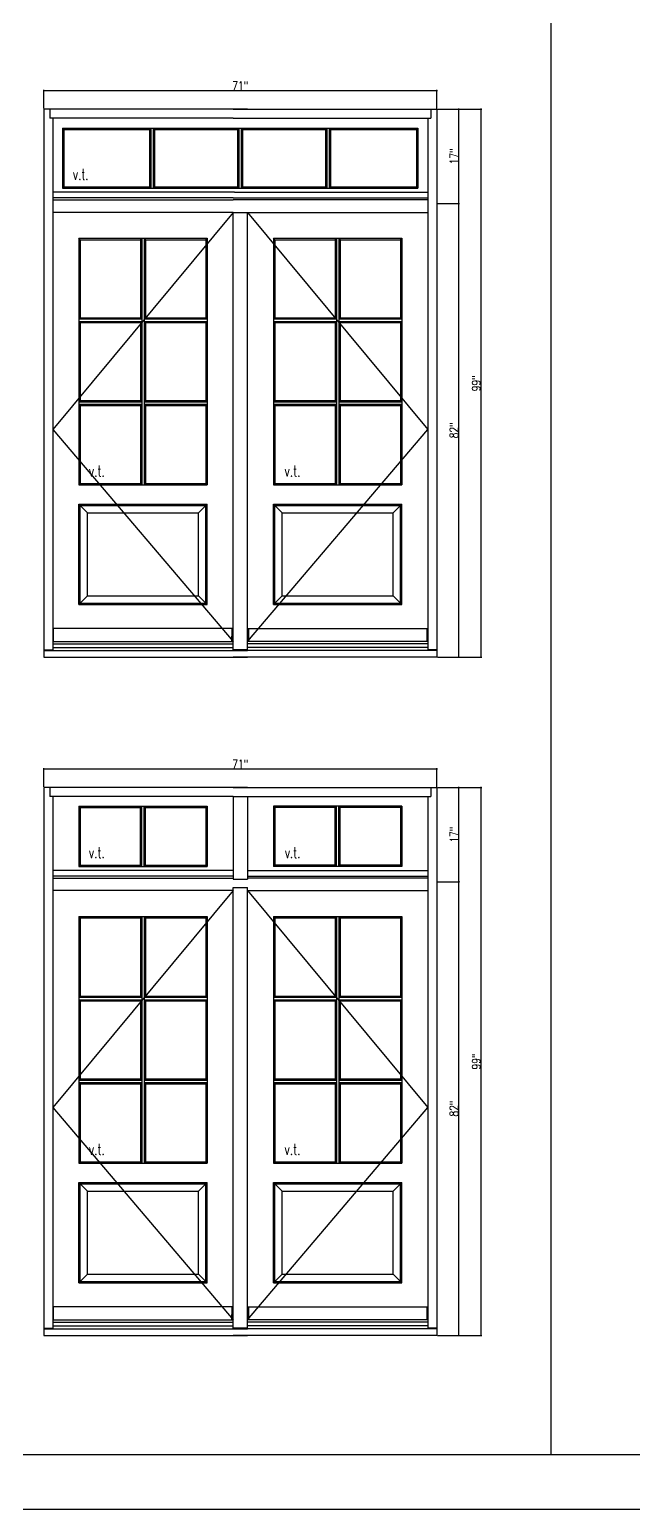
# Model space of a CAD drawing. Header units: inches. Extents: x 1985 to 11287, y 379 to 4336.
# Drawn here: x 8372 to 8481.2, y 3266.3 to 3533.7 of the extents above; entities that cross this region are included whole.
import ezdxf

# ---------------------------------------------------------------- set-up
doc = ezdxf.new("R2010")
doc.units = ezdxf.units.IN
doc.header["$MEASUREMENT"] = 0
doc.layers.get('0').update_dxf_attribs({"linetype": 'CONTINUOUS'})
doc.layers.get('Defpoints').update_dxf_attribs({"linetype": 'CONTINUOUS'})
for name, color, linetype in [('COTE1-1 99', 7, 'CONTINUOUS'), ('elevation 99', 7, 'CONTINUOUS'), ('opening side 99', 1, 'CONTINUOUS'), ('separation 99', 3, 'CONTINUOUS')]:
    doc.layers.add(name, color=color, linetype=linetype)
doc.styles.get("Standard").update_dxf_attribs({"font": 'txt.shx', "width": 0.8})
doc.dimstyles.new('Elevation', dxfattribs={"dimscale": 2, "dimtxt": 0.75, "dimasz": 0.0625, "dimexe": 0.0625, "dimexo": 0.0625, "dimgap": 0.0625, "dimtad": 1, "dimdec": 5, "dimzin": 0, "dimdsep": 46, "dimlunit": 5, "dimtxsty": 'Standard', "dimblk1": 'OBLIQUE', "dimblk2": 'OBLIQUE', "dimsah": 1, "dimcen": 2, "dimdle": 0.0625, "dimclrd": 1, "dimclre": 1, "dimadec": 1, "dimazin": 0, "dimtfac": 0.375, "dimtdec": 5, "dimtmove": 0, "dimatfit": 3, "dimldrblk": 'OBLIQUE', "dimfxl": 1, "dimfrac": 2, "dimtolj": 1, "dimtzin": 0, "dimarcsym": 0})

# ---------------------------------------------------------------- blocks, each defined once
blk = doc.blocks.new('_OBLIQUE')
at = {"color": 0, "linetype": 'ByBlock'}
blk.add_line((-0.5, -0.5), (0.5, 0.5), dxfattribs=at)
blk = doc.blocks.new('*D139')
at = {"layer": 'COTE1-1 99', "color": 1, "lineweight": -2, "transparency": 16777216}
for p, q in [((8374.48, 3522.7), (8445.73, 3522.7)), ((8374.6, 3519.42), (8374.6, 3522.83)), ((8445.6, 3519.42), (8445.6, 3522.83))]:
    blk.add_line(p, q, dxfattribs=at)
at = {"layer": 'Defpoints', "color": 0, "transparency": 16777216}
for p in [(8445.6, 3522.7), (8374.6, 3519.29), (8445.6, 3519.29)]:
    blk.add_point(p, dxfattribs=at)
at = {"layer": 'COTE1-1 99', "color": 1, "lineweight": -2, "transparency": 16777216, "xscale": 0.125, "yscale": 0.125, "zscale": 0.125, "rotation": 180}
blk.add_blockref('_OBLIQUE', (8374.6, 3522.7), dxfattribs=at)
at = {"layer": 'COTE1-1 99', "color": 1, "lineweight": -2, "transparency": 16777216, "xscale": 0.125, "yscale": 0.125, "zscale": 0.125}
blk.add_blockref('_OBLIQUE', (8445.6, 3522.7), dxfattribs=at)
at = {"layer": 'COTE1-1 99', "color": 0, "transparency": 16777216, "insert": (8410.1, 3523.58), "char_height": 1.5, "attachment_point": 5}
blk.add_mtext('\\A1;71"', dxfattribs=at)
blk = doc.blocks.new('*D140')
at = {"layer": 'COTE1-1 99', "color": 1, "lineweight": -2, "transparency": 16777216}
for p, q in [((8445.73, 3519.29), (8449.73, 3519.29)), ((8449.61, 3502.17), (8449.61, 3519.42)), ((8445.73, 3502.29), (8449.73, 3502.29))]:
    blk.add_line(p, q, dxfattribs=at)
at = {"layer": 'Defpoints', "color": 0, "transparency": 16777216}
for p in [(8445.6, 3519.29), (8449.61, 3519.29), (8445.6, 3502.29)]:
    blk.add_point(p, dxfattribs=at)
at = {"layer": 'COTE1-1 99', "color": 1, "lineweight": -2, "transparency": 16777216, "xscale": 0.125, "yscale": 0.125, "zscale": 0.125}
for p, rotation in [((8449.61, 3519.29), 90), ((8449.61, 3502.29), 270)]:
    blk.add_blockref('_OBLIQUE', p, dxfattribs=dict(at, rotation=rotation))
at = {"layer": 'COTE1-1 99', "color": 0, "transparency": 16777216, "insert": (8448.73, 3510.79), "char_height": 1.5, "attachment_point": 5, "rotation": 90}
blk.add_mtext('\\A1;17"', dxfattribs=at)
blk = doc.blocks.new('*D141')
at = {"layer": 'COTE1-1 99', "color": 1, "lineweight": -2, "transparency": 16777216}
for p, q in [((8445.73, 3502.29), (8449.73, 3502.29)), ((8449.61, 3420.17), (8449.61, 3502.42)), ((8445.73, 3420.29), (8449.73, 3420.29))]:
    blk.add_line(p, q, dxfattribs=at)
at = {"layer": 'Defpoints', "color": 0, "transparency": 16777216}
for p in [(8445.6, 3502.29), (8449.61, 3502.29), (8445.6, 3420.29)]:
    blk.add_point(p, dxfattribs=at)
at = {"layer": 'COTE1-1 99', "color": 1, "lineweight": -2, "transparency": 16777216, "xscale": 0.125, "yscale": 0.125, "zscale": 0.125}
for p, rotation in [((8449.61, 3502.29), 90), ((8449.61, 3420.29), 270)]:
    blk.add_blockref('_OBLIQUE', p, dxfattribs=dict(at, rotation=rotation))
at = {"layer": 'COTE1-1 99', "color": 0, "transparency": 16777216, "insert": (8448.73, 3461.29), "char_height": 1.5, "attachment_point": 5, "rotation": 90}
blk.add_mtext('\\A1;82"', dxfattribs=at)
blk = doc.blocks.new('*D142')
at = {"layer": 'COTE1-1 99', "color": 1, "lineweight": -2, "transparency": 16777216}
for p, q in [((8445.73, 3519.29), (8453.75, 3519.29)), ((8453.63, 3420.17), (8453.63, 3519.42)), ((8445.73, 3420.29), (8453.75, 3420.29))]:
    blk.add_line(p, q, dxfattribs=at)
at = {"layer": 'Defpoints', "color": 0, "transparency": 16777216}
for p in [(8445.6, 3519.29), (8453.63, 3519.29), (8445.6, 3420.29)]:
    blk.add_point(p, dxfattribs=at)
at = {"layer": 'COTE1-1 99', "color": 1, "lineweight": -2, "transparency": 16777216, "xscale": 0.125, "yscale": 0.125, "zscale": 0.125}
for p, rotation in [((8453.63, 3519.29), 90), ((8453.63, 3420.29), 270)]:
    blk.add_blockref('_OBLIQUE', p, dxfattribs=dict(at, rotation=rotation))
at = {"layer": 'COTE1-1 99', "color": 0, "transparency": 16777216, "insert": (8452.75, 3469.79), "char_height": 1.5, "attachment_point": 5, "rotation": 90}
blk.add_mtext('\\A1;99"', dxfattribs=at)
blk = doc.blocks.new('*D219')
at = {"layer": 'COTE1-1 99', "color": 1, "lineweight": -2, "transparency": 16777216}
for p, q in [((8374.48, 3400.13), (8445.73, 3400.13)), ((8374.6, 3396.85), (8374.6, 3400.26)), ((8445.6, 3396.85), (8445.6, 3400.26))]:
    blk.add_line(p, q, dxfattribs=at)
at = {"layer": 'Defpoints', "color": 0, "transparency": 16777216}
for p in [(8445.6, 3400.13), (8374.6, 3396.72), (8445.6, 3396.72)]:
    blk.add_point(p, dxfattribs=at)
at = {"layer": 'COTE1-1 99', "color": 1, "lineweight": -2, "transparency": 16777216, "xscale": 0.125, "yscale": 0.125, "zscale": 0.125, "rotation": 180}
blk.add_blockref('_OBLIQUE', (8374.6, 3400.13), dxfattribs=at)
at = {"layer": 'COTE1-1 99', "color": 1, "lineweight": -2, "transparency": 16777216, "xscale": 0.125, "yscale": 0.125, "zscale": 0.125}
blk.add_blockref('_OBLIQUE', (8445.6, 3400.13), dxfattribs=at)
at = {"layer": 'COTE1-1 99', "color": 0, "transparency": 16777216, "insert": (8410.1, 3401.01), "char_height": 1.5, "attachment_point": 5}
blk.add_mtext('\\A1;71"', dxfattribs=at)
blk = doc.blocks.new('*D220')
at = {"layer": 'COTE1-1 99', "color": 1, "lineweight": -2, "transparency": 16777216}
for p, q in [((8445.73, 3396.72), (8449.73, 3396.72)), ((8449.61, 3379.6), (8449.61, 3396.85)), ((8445.73, 3379.72), (8449.73, 3379.72))]:
    blk.add_line(p, q, dxfattribs=at)
at = {"layer": 'Defpoints', "color": 0, "transparency": 16777216}
for p in [(8445.6, 3396.72), (8449.61, 3396.72), (8445.6, 3379.72)]:
    blk.add_point(p, dxfattribs=at)
at = {"layer": 'COTE1-1 99', "color": 1, "lineweight": -2, "transparency": 16777216, "xscale": 0.125, "yscale": 0.125, "zscale": 0.125}
for p, rotation in [((8449.61, 3396.72), 90), ((8449.61, 3379.72), 270)]:
    blk.add_blockref('_OBLIQUE', p, dxfattribs=dict(at, rotation=rotation))
at = {"layer": 'COTE1-1 99', "color": 0, "transparency": 16777216, "insert": (8448.73, 3388.22), "char_height": 1.5, "attachment_point": 5, "rotation": 90}
blk.add_mtext('\\A1;17"', dxfattribs=at)
blk = doc.blocks.new('*D221')
at = {"layer": 'COTE1-1 99', "color": 1, "lineweight": -2, "transparency": 16777216}
for p, q in [((8445.73, 3379.72), (8449.73, 3379.72)), ((8449.61, 3297.6), (8449.61, 3379.85)), ((8445.73, 3297.72), (8449.73, 3297.72))]:
    blk.add_line(p, q, dxfattribs=at)
at = {"layer": 'Defpoints', "color": 0, "transparency": 16777216}
for p in [(8445.6, 3379.72), (8449.61, 3379.72), (8445.6, 3297.72)]:
    blk.add_point(p, dxfattribs=at)
at = {"layer": 'COTE1-1 99', "color": 1, "lineweight": -2, "transparency": 16777216, "xscale": 0.125, "yscale": 0.125, "zscale": 0.125}
for p, rotation in [((8449.61, 3379.72), 90), ((8449.61, 3297.72), 270)]:
    blk.add_blockref('_OBLIQUE', p, dxfattribs=dict(at, rotation=rotation))
at = {"layer": 'COTE1-1 99', "color": 0, "transparency": 16777216, "insert": (8448.73, 3338.72), "char_height": 1.5, "attachment_point": 5, "rotation": 90}
blk.add_mtext('\\A1;82"', dxfattribs=at)
blk = doc.blocks.new('*D222')
at = {"layer": 'COTE1-1 99', "color": 1, "lineweight": -2, "transparency": 16777216}
for p, q in [((8445.73, 3396.72), (8453.75, 3396.72)), ((8453.63, 3297.6), (8453.63, 3396.85)), ((8445.73, 3297.72), (8453.75, 3297.72))]:
    blk.add_line(p, q, dxfattribs=at)
at = {"layer": 'Defpoints', "color": 0, "transparency": 16777216}
for p in [(8445.6, 3396.72), (8453.63, 3396.72), (8445.6, 3297.72)]:
    blk.add_point(p, dxfattribs=at)
at = {"layer": 'COTE1-1 99', "color": 1, "lineweight": -2, "transparency": 16777216, "xscale": 0.125, "yscale": 0.125, "zscale": 0.125}
for p, rotation in [((8453.63, 3396.72), 90), ((8453.63, 3297.72), 270)]:
    blk.add_blockref('_OBLIQUE', p, dxfattribs=dict(at, rotation=rotation))
at = {"layer": 'COTE1-1 99', "color": 0, "transparency": 16777216, "insert": (8452.75, 3347.22), "char_height": 1.5, "attachment_point": 5, "rotation": 90}
blk.add_mtext('\\A1;99"', dxfattribs=at)

msp = doc.modelspace()

# ---------------------------------------------------------------- linework, layer by layer
at = {"layer": 'elevation 99'}
for p, q in [((8374.601641, 3519.293135), (8374.601641, 3420.293135)), ((8411.414241, 3519.293135), (8374.601641, 3519.293135)), ((8375.664141, 3519.293135), (8375.664141, 3517.668135)), ((8408.789241, 3519.293135), (8445.601841, 3519.293135)), ((8444.539341, 3519.293135), (8444.539341, 3517.668135)), ((8445.601841, 3519.293135), (8445.601841, 3420.293135)), ((8408.789241, 3517.668135), (8375.664141, 3517.668135)), ((8376.226641, 3517.668135), (8376.226641, 3502.918135)), ((8408.789241, 3517.668135), (8444.539341, 3517.668135)), ((8443.976841, 3517.668135), (8443.976841, 3502.918135)), ((8377.985528, 3515.909184), (8377.985528, 3505.052059)), ((8377.985528, 3515.909184), (8388.749054, 3515.909184)), ((8378.226599, 3515.668113), (8377.985528, 3515.909184)), ((8378.226599, 3515.668113), (8378.226599, 3505.29313)), ((8378.226599, 3515.668113), (8388.507982, 3515.668113)), ((8388.507982, 3515.668113), (8393.757891, 3515.668113)), ((8388.749054, 3515.909184), (8430.860528, 3515.909184)), ((8393.757891, 3515.668113), (8393.962091, 3515.909184)), ((8393.757891, 3505.29313), (8393.757891, 3515.668113)), ((8393.962091, 3505.052059), (8393.962091, 3515.909184)), ((8394.428691, 3505.052059), (8394.428691, 3515.909184)), ((8394.428691, 3515.909184), (8394.632891, 3515.668113)), ((8394.632891, 3505.29313), (8394.632891, 3515.668113)), ((8394.632891, 3515.668113), (8409.664141, 3515.668113)), ((8409.664141, 3515.668113), (8409.868341, 3515.909184)), ((8409.664141, 3505.29313), (8409.664141, 3515.668113)), ((8409.868341, 3505.052059), (8409.868341, 3515.909184)), ((8410.539141, 3515.668113), (8410.334941, 3515.909184)), ((8410.334941, 3505.052059), (8410.334941, 3515.909184)), ((8410.539141, 3515.668113), (8425.570391, 3515.668113)), ((8410.539141, 3505.29313), (8410.539141, 3515.668113)), ((8425.570391, 3515.668113), (8425.774591, 3515.909184)), ((8425.570391, 3505.29313), (8425.570391, 3515.668113)), ((8425.774591, 3505.052059), (8425.774591, 3515.909184)), ((8426.241191, 3505.052059), (8426.241191, 3515.909184)), ((8426.445391, 3515.668113), (8426.241191, 3515.909184)), ((8426.445391, 3505.29313), (8426.445391, 3515.668113)), ((8426.445391, 3515.668113), (8431.101599, 3515.668113)), ((8430.860528, 3515.909184), (8442.217754, 3515.909184)), ((8431.101599, 3515.668113), (8441.976682, 3515.668113)), ((8441.976682, 3515.668113), (8442.217754, 3515.909184)), ((8441.976682, 3515.668113), (8441.976682, 3505.29313)), ((8442.217754, 3515.909184), (8442.217754, 3505.052059)), ((8374.601641, 3503.293135), (8374.601641, 3420.293135)), ((8409.039241, 3504.293135), (8376.226641, 3504.293135)), ((8376.226641, 3503.293135), (8376.226641, 3502.918135)), ((8408.789241, 3503.293135), (8376.226641, 3503.293135)), ((8378.226599, 3505.29313), (8377.985528, 3505.052059)), ((8377.985528, 3505.052059), (8388.749054, 3505.052059)), ((8378.226599, 3505.29313), (8388.507982, 3505.29313)), ((8388.507982, 3505.29313), (8393.757891, 3505.29313)), ((8388.749054, 3505.052059), (8430.860528, 3505.052059)), ((8393.757891, 3505.29313), (8393.962091, 3505.052059)), ((8394.428691, 3505.052059), (8394.632891, 3505.29313)), ((8394.632891, 3505.29313), (8409.664141, 3505.29313)), ((8408.789241, 3503.293135), (8443.976841, 3503.293135)), ((8409.039241, 3504.293135), (8443.976841, 3504.293135)), ((8409.664141, 3505.29313), (8409.868341, 3505.052059)), ((8410.334941, 3505.052059), (8410.539141, 3505.29313)), ((8410.539141, 3505.29313), (8425.570391, 3505.29313)), ((8425.570391, 3505.29313), (8425.774591, 3505.052059)), ((8426.241191, 3505.052059), (8426.445391, 3505.29313)), ((8426.445391, 3505.29313), (8431.101599, 3505.29313)), ((8430.860528, 3505.052059), (8442.217754, 3505.052059)), ((8431.101599, 3505.29313), (8441.976682, 3505.29313)), ((8441.976682, 3505.29313), (8442.217754, 3505.052059)), ((8443.976841, 3503.293135), (8443.976841, 3502.918135)), ((8376.226641, 3502.918135), (8376.226641, 3500.668135)), ((8376.226641, 3502.918135), (8408.789241, 3502.918135)), ((8376.226641, 3500.668135), (8376.226641, 3421.62126)), ((8376.226641, 3500.668135), (8376.226641, 3421.62126)), ((8408.789241, 3500.668135), (8376.226641, 3500.668135)), ((8408.789241, 3500.668135), (8376.226641, 3500.668135)), ((8408.789241, 3500.668135), (8376.226641, 3500.668135)), ((8443.976841, 3502.918135), (8408.789241, 3502.918135)), ((8408.789241, 3500.668135), (8411.414241, 3500.668135)), ((8408.789241, 3421.62126), (8408.789241, 3500.668135)), ((8411.414241, 3500.668135), (8443.976841, 3500.668135)), ((8411.414241, 3421.62126), (8411.414241, 3500.668135)), ((8411.414241, 3500.668135), (8443.976841, 3500.668135)), ((8411.414241, 3500.668135), (8443.976841, 3500.668135)), ((8443.976841, 3502.918135), (8443.976841, 3500.668135)), ((8443.976841, 3500.668135), (8443.976841, 3421.62126)), ((8443.976841, 3500.668135), (8443.976841, 3421.62126)), ((8445.601841, 3502.293135), (8445.601841, 3420.293135)), ((8381.164126, 3495.730586), (8380.923054, 3495.998458)), ((8380.923054, 3495.998458), (8404.092827, 3495.998458)), ((8380.923054, 3495.998458), (8380.923054, 3451.431464)), ((8381.164126, 3495.730586), (8392.070441, 3495.730586)), ((8381.164126, 3495.730586), (8381.164126, 3481.627086)), ((8392.070441, 3495.730586), (8392.274641, 3495.998458)), ((8392.070441, 3495.730586), (8392.070441, 3481.627086)), ((8392.274641, 3495.998458), (8392.274641, 3451.431464)), ((8392.741241, 3495.998458), (8392.945441, 3495.730586)), ((8392.741241, 3495.998458), (8392.741241, 3451.431464)), ((8392.945441, 3495.730586), (8403.851756, 3495.730586)), ((8392.945441, 3495.730586), (8392.945441, 3481.627086)), ((8403.851756, 3495.730586), (8404.092827, 3495.998458)), ((8403.851756, 3495.730586), (8403.851756, 3481.627086)), ((8404.092827, 3495.998458), (8404.092827, 3451.431464)), ((8416.351726, 3495.730586), (8416.110654, 3495.998458)), ((8416.110654, 3495.998458), (8439.280427, 3495.998458)), ((8416.110654, 3495.998458), (8416.110654, 3451.431464)), ((8416.351726, 3495.730586), (8427.258041, 3495.730586)), ((8416.351726, 3495.730586), (8416.351726, 3481.627086)), ((8427.258041, 3495.730586), (8427.462241, 3495.998458)), ((8427.258041, 3495.730586), (8427.258041, 3481.627086)), ((8427.462241, 3495.998458), (8427.462241, 3451.431464)), ((8427.928841, 3495.998458), (8428.133041, 3495.730586)), ((8427.928841, 3495.998458), (8427.928841, 3451.431464)), ((8428.133041, 3495.730586), (8439.039356, 3495.730586)), ((8428.133041, 3495.730586), (8428.133041, 3481.627086)), ((8439.039356, 3495.730586), (8439.280427, 3495.998458)), ((8439.039356, 3495.730586), (8439.039356, 3481.627086)), ((8439.280427, 3495.998458), (8439.280427, 3451.431464)), ((8381.164126, 3481.627086), (8380.923054, 3481.422886)), ((8380.923054, 3481.422886), (8392.274641, 3481.422886)), ((8381.164126, 3480.752086), (8380.923054, 3480.956286)), ((8380.923054, 3480.956286), (8392.274641, 3480.956286)), ((8381.164126, 3481.627086), (8392.070441, 3481.627086)), ((8381.164126, 3480.752086), (8381.164126, 3466.648586)), ((8381.164126, 3480.752086), (8392.070441, 3480.752086)), ((8392.070441, 3481.627086), (8392.274641, 3481.422886)), ((8392.070441, 3480.752086), (8392.274641, 3480.956286)), ((8392.070441, 3480.752086), (8392.070441, 3466.648586)), ((8392.945441, 3481.627086), (8392.741241, 3481.422886)), ((8392.741241, 3481.422886), (8404.092827, 3481.422886)), ((8392.741241, 3480.956286), (8404.092827, 3480.956286)), ((8392.945441, 3480.752086), (8392.741241, 3480.956286)), ((8392.945441, 3481.627086), (8403.851756, 3481.627086)), ((8392.945441, 3480.752086), (8392.945441, 3466.648586)), ((8392.945441, 3480.752086), (8403.851756, 3480.752086)), ((8403.851756, 3481.627086), (8404.092827, 3481.422886)), ((8403.851756, 3480.752086), (8404.092827, 3480.956286)), ((8403.851756, 3480.752086), (8403.851756, 3466.648586)), ((8416.351726, 3481.627086), (8416.110654, 3481.422886)), ((8416.110654, 3481.422886), (8427.462241, 3481.422886)), ((8416.351726, 3480.752086), (8416.110654, 3480.956286)), ((8416.110654, 3480.956286), (8427.462241, 3480.956286)), ((8416.351726, 3481.627086), (8427.258041, 3481.627086)), ((8416.351726, 3480.752086), (8416.351726, 3466.648586)), ((8416.351726, 3480.752086), (8427.258041, 3480.752086)), ((8427.258041, 3481.627086), (8427.462241, 3481.422886)), ((8427.258041, 3480.752086), (8427.462241, 3480.956286)), ((8427.258041, 3480.752086), (8427.258041, 3466.648586)), ((8428.133041, 3481.627086), (8427.928841, 3481.422886)), ((8427.928841, 3481.422886), (8439.280427, 3481.422886)), ((8427.928841, 3480.956286), (8439.280427, 3480.956286)), ((8428.133041, 3480.752086), (8427.928841, 3480.956286)), ((8428.133041, 3481.627086), (8439.039356, 3481.627086)), ((8428.133041, 3480.752086), (8428.133041, 3466.648586)), ((8428.133041, 3480.752086), (8439.039356, 3480.752086)), ((8439.039356, 3481.627086), (8439.280427, 3481.422886)), ((8439.039356, 3480.752086), (8439.280427, 3480.956286)), ((8439.039356, 3480.752086), (8439.039356, 3466.648586)), ((8381.164126, 3466.648586), (8380.923054, 3466.444386)), ((8380.923054, 3466.444386), (8392.274641, 3466.444386)), ((8380.923054, 3465.982235), (8392.274641, 3465.982235)), ((8381.164126, 3466.648586), (8392.070441, 3466.648586)), ((8381.164126, 3465.778035), (8381.164126, 3451.672535)), ((8381.164126, 3465.778035), (8392.070441, 3465.778035)), ((8392.070441, 3465.778035), (8392.070441, 3451.672535)), ((8392.741241, 3466.444386), (8404.092827, 3466.444386)), ((8392.741241, 3465.982235), (8404.092827, 3465.982235)), ((8392.945441, 3466.648586), (8403.851756, 3466.648586)), ((8392.945441, 3465.778035), (8403.851756, 3465.778035)), ((8392.945441, 3465.778035), (8392.945441, 3451.672535)), ((8403.851756, 3466.648586), (8404.092827, 3466.444386)), ((8403.851756, 3465.778035), (8404.092827, 3465.982235)), ((8403.851756, 3465.778035), (8403.851756, 3451.672535)), ((8416.351726, 3466.648586), (8416.110654, 3466.444386)), ((8416.110654, 3466.444386), (8427.462241, 3466.444386)), ((8416.110654, 3465.982235), (8427.462241, 3465.982235)), ((8416.351726, 3466.648586), (8427.258041, 3466.648586)), ((8416.351726, 3465.778035), (8416.351726, 3451.672535)), ((8416.351726, 3465.778035), (8427.258041, 3465.778035)), ((8427.258041, 3465.778035), (8427.258041, 3451.672535)), ((8427.928841, 3466.444386), (8439.280427, 3466.444386)), ((8427.928841, 3465.982235), (8439.280427, 3465.982235)), ((8428.133041, 3466.648586), (8439.039356, 3466.648586)), ((8428.133041, 3465.778035), (8439.039356, 3465.778035)), ((8428.133041, 3465.778035), (8428.133041, 3451.672535)), ((8439.039356, 3466.648586), (8439.280427, 3466.444386)), ((8439.039356, 3465.778035), (8439.280427, 3465.982235)), ((8439.039356, 3465.778035), (8439.039356, 3451.672535)), ((8380.923054, 3451.431464), (8381.164126, 3451.672535)), ((8380.923054, 3451.431464), (8404.092827, 3451.431464)), ((8381.164126, 3451.672535), (8392.070441, 3451.672535)), ((8392.070441, 3451.672535), (8392.274641, 3451.431464)), ((8392.945441, 3451.672535), (8392.741241, 3451.431464)), ((8392.945441, 3451.672535), (8403.851756, 3451.672535)), ((8404.092827, 3451.431464), (8403.851756, 3451.672535)), ((8416.110654, 3451.431464), (8416.351726, 3451.672535)), ((8416.110654, 3451.431464), (8439.280427, 3451.431464)), ((8416.351726, 3451.672535), (8427.258041, 3451.672535)), ((8427.258041, 3451.672535), (8427.462241, 3451.431464)), ((8428.133041, 3451.672535), (8427.928841, 3451.431464)), ((8428.133041, 3451.672535), (8439.039356, 3451.672535)), ((8439.280427, 3451.431464), (8439.039356, 3451.672535)), ((8382.476567, 3446.359985), (8380.922995, 3447.913606)), ((8380.922995, 3429.802024), (8380.922995, 3447.913606)), ((8380.922995, 3447.913606), (8404.092871, 3447.913606)), ((8381.164067, 3430.043096), (8381.164067, 3447.672485)), ((8381.164067, 3447.672485), (8403.8518, 3447.672485)), ((8404.092871, 3447.913606), (8402.5393, 3446.359985)), ((8403.8518, 3430.043096), (8403.8518, 3447.672485)), ((8404.092871, 3429.802024), (8404.092871, 3447.913606)), ((8417.664167, 3446.359985), (8416.110595, 3447.913606)), ((8416.110595, 3429.802024), (8416.110595, 3447.913606)), ((8416.110595, 3447.913606), (8439.280471, 3447.913606)), ((8416.351667, 3430.043096), (8416.351667, 3447.672485)), ((8416.351667, 3447.672485), (8439.0394, 3447.672485)), ((8439.280471, 3447.913606), (8437.7269, 3446.359985)), ((8439.0394, 3430.043096), (8439.0394, 3447.672485)), ((8439.280471, 3429.802024), (8439.280471, 3447.913606)), ((8382.476567, 3431.355596), (8382.476567, 3446.359985)), ((8382.476567, 3446.359985), (8402.5393, 3446.359985)), ((8402.5393, 3431.355596), (8402.5393, 3446.359985)), ((8417.664167, 3431.355596), (8417.664167, 3446.359985)), ((8417.664167, 3446.359985), (8437.7269, 3446.359985)), ((8437.7269, 3431.355596), (8437.7269, 3446.359985)), ((8380.922995, 3429.802024), (8382.476567, 3431.355596)), ((8382.476567, 3431.355596), (8402.5393, 3431.355596)), ((8404.092871, 3429.802024), (8402.5393, 3431.355596)), ((8416.110595, 3429.802024), (8417.664167, 3431.355596)), ((8417.664167, 3431.355596), (8437.7269, 3431.355596)), ((8439.280471, 3429.802024), (8437.7269, 3431.355596)), ((8380.922995, 3429.802024), (8404.092871, 3429.802024)), ((8381.164067, 3430.043096), (8403.8518, 3430.043096)), ((8416.110595, 3429.802024), (8439.280471, 3429.802024)), ((8416.351667, 3430.043096), (8439.0394, 3430.043096)), ((8376.226641, 3423.10563), (8408.789241, 3423.10563)), ((8376.226641, 3423.10563), (8408.789241, 3423.10563)), ((8408.664241, 3425.48063), (8376.351641, 3425.48063)), ((8376.351641, 3423.10563), (8376.351641, 3425.48063)), ((8408.664241, 3425.48063), (8376.351641, 3425.48063)), ((8376.351641, 3423.10563), (8376.351641, 3425.48063)), ((8408.539241, 3423.29313), (8408.539241, 3423.10563)), ((8408.539241, 3423.29313), (8408.539241, 3423.10563)), ((8408.577484, 3423.10563), (8408.586909, 3423.23063)), ((8408.577484, 3423.10563), (8408.586909, 3423.23063)), ((8408.586909, 3423.23063), (8408.597537, 3423.10563)), ((8408.586909, 3423.23063), (8408.597537, 3423.10563)), ((8408.664241, 3423.10563), (8408.664241, 3425.48063)), ((8408.664241, 3423.10563), (8408.664241, 3425.48063)), ((8443.976841, 3423.10563), (8411.414241, 3423.10563)), ((8443.976841, 3423.10563), (8411.414241, 3423.10563)), ((8411.539241, 3423.10563), (8411.539241, 3425.48063)), ((8411.539241, 3425.48063), (8443.851841, 3425.48063)), ((8411.539241, 3423.10563), (8411.539241, 3425.48063)), ((8411.539241, 3425.48063), (8443.851841, 3425.48063)), ((8411.616573, 3423.23063), (8411.605945, 3423.10563)), ((8411.616573, 3423.23063), (8411.605945, 3423.10563)), ((8411.625998, 3423.10563), (8411.616573, 3423.23063)), ((8411.625998, 3423.10563), (8411.616573, 3423.23063)), ((8411.664241, 3423.29313), (8411.664241, 3423.10563)), ((8411.664241, 3423.29313), (8411.664241, 3423.10563)), ((8443.851841, 3423.10563), (8443.851841, 3425.48063)), ((8443.851841, 3423.10563), (8443.851841, 3425.48063)), ((8374.601641, 3421.62126), (8376.226641, 3421.62126)), ((8374.601641, 3421.62126), (8376.226641, 3421.62126)), ((8374.601641, 3421.480635), (8411.414241, 3421.480635)), ((8374.601641, 3421.480635), (8411.414241, 3421.480635)), ((8374.601641, 3420.293135), (8402.289241, 3420.293135)), ((8374.601641, 3420.293135), (8408.789241, 3420.293135)), ((8374.601641, 3420.293135), (8411.414241, 3420.293135)), ((8374.601641, 3420.293135), (8402.289241, 3420.293135)), ((8374.601641, 3420.293135), (8408.789241, 3420.293135)), ((8374.601641, 3420.293135), (8411.414241, 3420.293135)), ((8376.226641, 3422.714011), (8408.789241, 3422.714011)), ((8376.226641, 3422.714011), (8408.789241, 3422.714011)), ((8376.226641, 3422.04313), (8408.789241, 3422.04313)), ((8408.789241, 3421.62126), (8411.414241, 3421.62126)), ((8411.414241, 3421.62126), (8408.789241, 3421.62126)), ((8411.414241, 3421.62126), (8408.789241, 3421.62126)), ((8408.789241, 3421.62126), (8411.414241, 3421.62126)), ((8445.601841, 3421.480635), (8408.789241, 3421.480635)), ((8445.601841, 3421.480635), (8408.789241, 3421.480635)), ((8445.601841, 3420.293135), (8408.789241, 3420.293135)), ((8445.601841, 3420.293135), (8408.789241, 3420.293135)), ((8443.976841, 3422.714011), (8411.414241, 3422.714011)), ((8443.976841, 3422.714011), (8411.414241, 3422.714011)), ((8443.976841, 3422.04313), (8411.414241, 3422.04313)), ((8445.601841, 3420.293135), (8411.414241, 3420.293135)), ((8445.601841, 3420.293135), (8411.414241, 3420.293135)), ((8445.601841, 3420.293135), (8417.914241, 3420.293135)), ((8445.601841, 3420.293135), (8417.914241, 3420.293135)), ((8445.601841, 3421.62126), (8443.976841, 3421.62126)), ((8445.601841, 3421.62126), (8443.976841, 3421.62126)), ((8374.601641, 3396.722979), (8374.601641, 3380.722979)), ((8411.414241, 3396.722979), (8374.601641, 3396.722979)), ((8375.664141, 3396.722979), (8375.664141, 3395.097979)), ((8408.789241, 3396.722979), (8445.601841, 3396.722979)), ((8444.539341, 3396.722979), (8444.539341, 3395.097979)), ((8445.601841, 3396.722979), (8445.601841, 3379.722979)), ((8408.789241, 3395.097979), (8375.664141, 3395.097979)), ((8376.226641, 3395.097979), (8376.226641, 3380.722979)), ((8408.789241, 3395.097979), (8408.789241, 3380.160479)), ((8408.789241, 3395.097979), (8411.414241, 3395.097979)), ((8411.414241, 3395.097979), (8411.414241, 3380.160479)), ((8411.414241, 3395.097979), (8444.539341, 3395.097979)), ((8443.976841, 3395.097979), (8443.976841, 3380.722979)), ((8380.923954, 3393.339028), (8404.091927, 3393.339028)), ((8380.923954, 3393.339028), (8380.923954, 3382.481903)), ((8381.165026, 3393.097957), (8380.923954, 3393.339028)), ((8381.165026, 3393.097957), (8392.070441, 3393.097957)), ((8381.165026, 3393.097957), (8381.165026, 3382.722974)), ((8392.070441, 3393.097957), (8392.274641, 3393.339028)), ((8392.070441, 3382.722974), (8392.070441, 3393.097957)), ((8392.274641, 3382.481903), (8392.274641, 3393.339028)), ((8392.945441, 3393.097957), (8392.741241, 3393.339028)), ((8392.741241, 3382.481903), (8392.741241, 3393.339028)), ((8392.945441, 3393.097957), (8403.850856, 3393.097957)), ((8392.945441, 3382.722974), (8392.945441, 3393.097957)), ((8404.091927, 3393.339028), (8403.850856, 3393.097957)), ((8403.850856, 3393.097957), (8403.850856, 3382.722974)), ((8404.091927, 3393.339028), (8404.091927, 3382.481903)), ((8416.111554, 3393.339028), (8416.111554, 3382.481903)), ((8439.279527, 3393.339028), (8416.111554, 3393.339028)), ((8416.352626, 3393.097957), (8416.111554, 3393.339028)), ((8416.352626, 3393.097957), (8416.352626, 3382.722974)), ((8427.258041, 3393.097957), (8416.352626, 3393.097957)), ((8427.258041, 3393.097957), (8427.462241, 3393.339028)), ((8427.258041, 3382.722974), (8427.258041, 3393.097957)), ((8427.462241, 3382.481903), (8427.462241, 3393.339028)), ((8427.928841, 3382.481903), (8427.928841, 3393.339028)), ((8428.133041, 3393.097957), (8427.928841, 3393.339028)), ((8439.038456, 3393.097957), (8428.133041, 3393.097957)), ((8428.133041, 3382.722974), (8428.133041, 3393.097957)), ((8439.279527, 3393.339028), (8439.038456, 3393.097957)), ((8439.038456, 3393.097957), (8439.038456, 3382.722974)), ((8439.279527, 3393.339028), (8439.279527, 3382.481903)), ((8374.601641, 3380.722979), (8374.601641, 3297.722979)), ((8374.601641, 3380.722979), (8374.601641, 3297.722979)), ((8408.789241, 3381.722979), (8376.226641, 3381.722979)), ((8408.789241, 3380.722979), (8376.226641, 3380.722979)), ((8376.226641, 3380.722979), (8376.226641, 3380.347979)), ((8376.226641, 3380.722979), (8376.226641, 3380.347979)), ((8376.226641, 3380.347979), (8408.789241, 3380.347979)), ((8376.226641, 3380.347979), (8376.226641, 3378.097979)), ((8380.923954, 3382.481903), (8381.165026, 3382.722974)), ((8380.923954, 3382.481903), (8404.091927, 3382.481903)), ((8381.158549, 3382.722974), (8392.070441, 3382.722974)), ((8392.070441, 3382.722974), (8392.274641, 3382.481903)), ((8392.741241, 3382.481903), (8392.945441, 3382.722974)), ((8392.945441, 3382.722974), (8403.850856, 3382.722974)), ((8404.091927, 3382.481903), (8403.850856, 3382.722974)), ((8408.789241, 3380.160479), (8411.414241, 3380.160479)), ((8411.414241, 3381.722979), (8443.976841, 3381.722979)), ((8411.414241, 3380.722979), (8443.976841, 3380.722979)), ((8443.976841, 3380.347979), (8411.414241, 3380.347979)), ((8416.111554, 3382.481903), (8416.352626, 3382.722974)), ((8439.279527, 3382.481903), (8416.111554, 3382.481903)), ((8427.258041, 3382.722974), (8416.352626, 3382.722974)), ((8427.462241, 3382.481903), (8427.258041, 3382.722974)), ((8428.133041, 3382.722974), (8427.928841, 3382.481903)), ((8439.044933, 3382.722974), (8428.133041, 3382.722974)), ((8439.279527, 3382.481903), (8439.038456, 3382.722974)), ((8443.976841, 3380.722979), (8443.976841, 3380.347979)), ((8443.976841, 3380.722979), (8443.976841, 3380.347979)), ((8443.976841, 3380.347979), (8443.976841, 3378.097979)), ((8408.789241, 3378.097979), (8376.226641, 3378.097979)), ((8408.789241, 3378.097979), (8376.226641, 3378.097979)), ((8376.226641, 3378.097979), (8376.226641, 3299.051104)), ((8376.226641, 3378.097979), (8376.226641, 3299.051104)), ((8408.789241, 3299.051104), (8408.789241, 3378.660479)), ((8408.789241, 3378.660479), (8411.414241, 3378.660479)), ((8411.414241, 3299.051104), (8411.414241, 3378.660479)), ((8411.414241, 3378.097979), (8443.976841, 3378.097979)), ((8411.414241, 3378.097979), (8443.976841, 3378.097979)), ((8443.976841, 3378.097979), (8443.976841, 3299.051104)), ((8443.976841, 3378.097979), (8443.976841, 3299.051104)), ((8445.601841, 3379.722979), (8445.601841, 3297.722979)), ((8445.601841, 3379.722979), (8445.601841, 3297.722979)), ((8381.164126, 3373.16043), (8380.923054, 3373.428302)), ((8380.923054, 3373.428302), (8404.092827, 3373.428302)), ((8380.923054, 3373.428302), (8380.923054, 3328.861307)), ((8381.164126, 3373.16043), (8392.070441, 3373.16043)), ((8381.164126, 3373.16043), (8381.164126, 3359.05693)), ((8392.070441, 3373.16043), (8392.274641, 3373.428302)), ((8392.070441, 3373.16043), (8392.070441, 3359.05693)), ((8392.274641, 3373.428302), (8392.274641, 3328.861307)), ((8392.741241, 3373.428302), (8392.945441, 3373.16043)), ((8392.741241, 3373.428302), (8392.741241, 3328.861307)), ((8392.945441, 3373.16043), (8403.851756, 3373.16043)), ((8392.945441, 3373.16043), (8392.945441, 3359.05693)), ((8403.851756, 3373.16043), (8404.092827, 3373.428302)), ((8403.851756, 3373.16043), (8403.851756, 3359.05693)), ((8404.092827, 3373.428302), (8404.092827, 3328.861307)), ((8416.351726, 3373.16043), (8416.110654, 3373.428302)), ((8416.110654, 3373.428302), (8439.280427, 3373.428302)), ((8416.110654, 3373.428302), (8416.110654, 3328.861307)), ((8416.351726, 3373.16043), (8427.258041, 3373.16043)), ((8416.351726, 3373.16043), (8416.351726, 3359.05693)), ((8427.258041, 3373.16043), (8427.462241, 3373.428302)), ((8427.258041, 3373.16043), (8427.258041, 3359.05693)), ((8427.462241, 3373.428302), (8427.462241, 3328.861307)), ((8427.928841, 3373.428302), (8428.133041, 3373.16043)), ((8427.928841, 3373.428302), (8427.928841, 3328.861307)), ((8428.133041, 3373.16043), (8439.039356, 3373.16043)), ((8428.133041, 3373.16043), (8428.133041, 3359.05693)), ((8439.039356, 3373.16043), (8439.280427, 3373.428302)), ((8439.039356, 3373.16043), (8439.039356, 3359.05693)), ((8439.280427, 3373.428302), (8439.280427, 3328.861307)), ((8381.164126, 3359.05693), (8380.923054, 3358.85273)), ((8380.923054, 3358.85273), (8392.274641, 3358.85273)), ((8381.164126, 3359.05693), (8392.070441, 3359.05693)), ((8392.070441, 3359.05693), (8392.274641, 3358.85273)), ((8392.945441, 3359.05693), (8392.741241, 3358.85273)), ((8392.741241, 3358.85273), (8404.092827, 3358.85273)), ((8392.945441, 3359.05693), (8403.851756, 3359.05693)), ((8403.851756, 3359.05693), (8404.092827, 3358.85273)), ((8416.351726, 3359.05693), (8416.110654, 3358.85273)), ((8416.110654, 3358.85273), (8427.462241, 3358.85273)), ((8416.351726, 3359.05693), (8427.258041, 3359.05693)), ((8427.258041, 3359.05693), (8427.462241, 3358.85273)), ((8428.133041, 3359.05693), (8427.928841, 3358.85273)), ((8427.928841, 3358.85273), (8439.280427, 3358.85273)), ((8428.133041, 3359.05693), (8439.039356, 3359.05693)), ((8439.039356, 3359.05693), (8439.280427, 3358.85273)), ((8381.164126, 3358.18193), (8380.923054, 3358.38613)), ((8380.923054, 3358.38613), (8392.274641, 3358.38613)), ((8381.164126, 3358.18193), (8381.164126, 3344.07843)), ((8381.164126, 3358.18193), (8392.070441, 3358.18193)), ((8392.070441, 3358.18193), (8392.274641, 3358.38613)), ((8392.070441, 3358.18193), (8392.070441, 3344.07843)), ((8392.741241, 3358.38613), (8404.092827, 3358.38613)), ((8392.945441, 3358.18193), (8392.741241, 3358.38613)), ((8392.945441, 3358.18193), (8392.945441, 3344.07843)), ((8392.945441, 3358.18193), (8403.851756, 3358.18193)), ((8403.851756, 3358.18193), (8404.092827, 3358.38613)), ((8403.851756, 3358.18193), (8403.851756, 3344.07843)), ((8416.351726, 3358.18193), (8416.110654, 3358.38613)), ((8416.110654, 3358.38613), (8427.462241, 3358.38613)), ((8416.351726, 3358.18193), (8416.351726, 3344.07843)), ((8416.351726, 3358.18193), (8427.258041, 3358.18193)), ((8427.258041, 3358.18193), (8427.462241, 3358.38613)), ((8427.258041, 3358.18193), (8427.258041, 3344.07843)), ((8427.928841, 3358.38613), (8439.280427, 3358.38613)), ((8428.133041, 3358.18193), (8427.928841, 3358.38613)), ((8428.133041, 3358.18193), (8428.133041, 3344.07843)), ((8428.133041, 3358.18193), (8439.039356, 3358.18193)), ((8439.039356, 3358.18193), (8439.280427, 3358.38613)), ((8439.039356, 3358.18193), (8439.039356, 3344.07843)), ((8381.164126, 3344.07843), (8380.923054, 3343.87423)), ((8380.923054, 3343.87423), (8392.274641, 3343.87423)), ((8380.923054, 3343.412079), (8392.274641, 3343.412079)), ((8381.164126, 3344.07843), (8392.070441, 3344.07843)), ((8381.164126, 3343.207879), (8381.164126, 3329.102379)), ((8381.164126, 3343.207879), (8392.070441, 3343.207879)), ((8392.070441, 3343.207879), (8392.070441, 3329.102379)), ((8392.741241, 3343.87423), (8404.092827, 3343.87423)), ((8392.741241, 3343.412079), (8404.092827, 3343.412079)), ((8392.945441, 3344.07843), (8403.851756, 3344.07843)), ((8392.945441, 3343.207879), (8403.851756, 3343.207879)), ((8392.945441, 3343.207879), (8392.945441, 3329.102379)), ((8403.851756, 3344.07843), (8404.092827, 3343.87423)), ((8403.851756, 3343.207879), (8404.092827, 3343.412079)), ((8403.851756, 3343.207879), (8403.851756, 3329.102379)), ((8416.351726, 3344.07843), (8416.110654, 3343.87423)), ((8416.110654, 3343.87423), (8427.462241, 3343.87423)), ((8416.110654, 3343.412079), (8427.462241, 3343.412079)), ((8416.351726, 3344.07843), (8427.258041, 3344.07843)), ((8416.351726, 3343.207879), (8416.351726, 3329.102379)), ((8416.351726, 3343.207879), (8427.258041, 3343.207879)), ((8427.258041, 3343.207879), (8427.258041, 3329.102379)), ((8427.928841, 3343.87423), (8439.280427, 3343.87423)), ((8427.928841, 3343.412079), (8439.280427, 3343.412079)), ((8428.133041, 3344.07843), (8439.039356, 3344.07843)), ((8428.133041, 3343.207879), (8439.039356, 3343.207879)), ((8428.133041, 3343.207879), (8428.133041, 3329.102379)), ((8439.039356, 3344.07843), (8439.280427, 3343.87423)), ((8439.039356, 3343.207879), (8439.280427, 3343.412079)), ((8439.039356, 3343.207879), (8439.039356, 3329.102379)), ((8380.923054, 3328.861307), (8381.164126, 3329.102379)), ((8380.923054, 3328.861307), (8404.092827, 3328.861307)), ((8381.164126, 3329.102379), (8392.070441, 3329.102379)), ((8392.070441, 3329.102379), (8392.274641, 3328.861307)), ((8392.945441, 3329.102379), (8392.741241, 3328.861307)), ((8392.945441, 3329.102379), (8403.851756, 3329.102379)), ((8404.092827, 3328.861307), (8403.851756, 3329.102379)), ((8416.110654, 3328.861307), (8416.351726, 3329.102379)), ((8416.110654, 3328.861307), (8439.280427, 3328.861307)), ((8416.351726, 3329.102379), (8427.258041, 3329.102379)), ((8427.258041, 3329.102379), (8427.462241, 3328.861307)), ((8428.133041, 3329.102379), (8427.928841, 3328.861307)), ((8428.133041, 3329.102379), (8439.039356, 3329.102379)), ((8439.280427, 3328.861307), (8439.039356, 3329.102379)), ((8382.476567, 3323.789829), (8380.922995, 3325.34345)), ((8380.922995, 3307.231868), (8380.922995, 3325.34345)), ((8380.922995, 3325.34345), (8404.092871, 3325.34345)), ((8381.164067, 3307.472939), (8381.164067, 3325.102329)), ((8381.164067, 3325.102329), (8403.8518, 3325.102329)), ((8404.092871, 3325.34345), (8402.5393, 3323.789829)), ((8403.8518, 3307.472939), (8403.8518, 3325.102329)), ((8404.092871, 3307.231868), (8404.092871, 3325.34345)), ((8417.664167, 3323.789829), (8416.110595, 3325.34345)), ((8416.110595, 3307.231868), (8416.110595, 3325.34345)), ((8416.110595, 3325.34345), (8439.280471, 3325.34345)), ((8416.351667, 3307.472939), (8416.351667, 3325.102329)), ((8416.351667, 3325.102329), (8439.0394, 3325.102329)), ((8439.280471, 3325.34345), (8437.7269, 3323.789829)), ((8439.0394, 3307.472939), (8439.0394, 3325.102329)), ((8439.280471, 3307.231868), (8439.280471, 3325.34345)), ((8382.476567, 3308.785439), (8382.476567, 3323.789829)), ((8382.476567, 3323.789829), (8402.5393, 3323.789829)), ((8402.5393, 3308.785439), (8402.5393, 3323.789829)), ((8417.664167, 3308.785439), (8417.664167, 3323.789829)), ((8417.664167, 3323.789829), (8437.7269, 3323.789829)), ((8437.7269, 3308.785439), (8437.7269, 3323.789829)), ((8380.922995, 3307.231868), (8382.476567, 3308.785439)), ((8382.476567, 3308.785439), (8402.5393, 3308.785439)), ((8404.092871, 3307.231868), (8402.5393, 3308.785439)), ((8416.110595, 3307.231868), (8417.664167, 3308.785439)), ((8417.664167, 3308.785439), (8437.7269, 3308.785439)), ((8439.280471, 3307.231868), (8437.7269, 3308.785439)), ((8380.922995, 3307.231868), (8404.092871, 3307.231868)), ((8381.164067, 3307.472939), (8403.8518, 3307.472939)), ((8416.110595, 3307.231868), (8439.280471, 3307.231868)), ((8416.351667, 3307.472939), (8439.0394, 3307.472939)), ((8408.664241, 3302.910473), (8376.351641, 3302.910473)), ((8376.351641, 3300.535473), (8376.351641, 3302.910473)), ((8408.664241, 3302.910473), (8376.351641, 3302.910473)), ((8376.351641, 3300.535473), (8376.351641, 3302.910473)), ((8408.664241, 3300.535473), (8408.664241, 3302.910473)), ((8408.664241, 3300.535473), (8408.664241, 3302.910473)), ((8411.539241, 3300.535473), (8411.539241, 3302.910473)), ((8411.539241, 3302.910473), (8443.851841, 3302.910473)), ((8411.539241, 3300.535473), (8411.539241, 3302.910473)), ((8411.539241, 3302.910473), (8443.851841, 3302.910473)), ((8443.851841, 3300.535473), (8443.851841, 3302.910473)), ((8443.851841, 3300.535473), (8443.851841, 3302.910473)), ((8376.226641, 3300.535473), (8408.789241, 3300.535473)), ((8376.226641, 3300.535473), (8408.789241, 3300.535473)), ((8376.226641, 3300.143855), (8408.789241, 3300.143855)), ((8376.226641, 3300.143855), (8408.789241, 3300.143855)), ((8408.539241, 3300.722973), (8408.539241, 3300.535473)), ((8408.539241, 3300.722973), (8408.539241, 3300.535473)), ((8408.577484, 3300.535473), (8408.586909, 3300.660473)), ((8408.577484, 3300.535473), (8408.586909, 3300.660473)), ((8408.586909, 3300.660473), (8408.597537, 3300.535473)), ((8408.586909, 3300.660473), (8408.597537, 3300.535473)), ((8443.976841, 3300.535473), (8411.414241, 3300.535473)), ((8443.976841, 3300.535473), (8411.414241, 3300.535473)), ((8443.976841, 3300.143855), (8411.414241, 3300.143855)), ((8443.976841, 3300.143855), (8411.414241, 3300.143855)), ((8411.616573, 3300.660473), (8411.605945, 3300.535473)), ((8411.616573, 3300.660473), (8411.605945, 3300.535473)), ((8411.625998, 3300.535473), (8411.616573, 3300.660473)), ((8411.625998, 3300.535473), (8411.616573, 3300.660473)), ((8411.664241, 3300.722973), (8411.664241, 3300.535473)), ((8411.664241, 3300.722973), (8411.664241, 3300.535473)), ((8374.601641, 3299.051104), (8376.226641, 3299.051104)), ((8374.601641, 3299.051104), (8376.226641, 3299.051104)), ((8374.601641, 3298.910479), (8411.414241, 3298.910479)), ((8374.601641, 3298.910479), (8411.414241, 3298.910479)), ((8374.601641, 3297.722979), (8402.289241, 3297.722979)), ((8374.601641, 3297.722979), (8408.789241, 3297.722979)), ((8374.601641, 3297.722979), (8411.414241, 3297.722979)), ((8374.601641, 3297.722979), (8402.289241, 3297.722979)), ((8374.601641, 3297.722979), (8408.789241, 3297.722979)), ((8374.601641, 3297.722979), (8411.414241, 3297.722979)), ((8376.226641, 3299.472973), (8408.789241, 3299.472973)), ((8408.789241, 3299.051104), (8411.414241, 3299.051104)), ((8411.414241, 3299.051104), (8408.789241, 3299.051104)), ((8411.414241, 3299.051104), (8408.789241, 3299.051104)), ((8408.789241, 3299.051104), (8411.414241, 3299.051104)), ((8445.601841, 3298.910479), (8408.789241, 3298.910479)), ((8445.601841, 3298.910479), (8408.789241, 3298.910479)), ((8445.601841, 3297.722979), (8408.789241, 3297.722979)), ((8445.601841, 3297.722979), (8408.789241, 3297.722979)), ((8443.976841, 3299.472973), (8411.414241, 3299.472973)), ((8445.601841, 3297.722979), (8411.414241, 3297.722979)), ((8445.601841, 3297.722979), (8411.414241, 3297.722979)), ((8445.601841, 3297.722979), (8417.914241, 3297.722979)), ((8445.601841, 3297.722979), (8417.914241, 3297.722979)), ((8445.601841, 3299.051104), (8443.976841, 3299.051104)), ((8445.601841, 3299.051104), (8443.976841, 3299.051104))]:
    msp.add_line(p, q, dxfattribs=at)
at = {"layer": 'elevation 99', "color": 7}
for p, q in [((8381.164126, 3465.778035), (8380.923054, 3465.982235)), ((8392.070441, 3466.648586), (8392.274641, 3466.444386)), ((8392.070441, 3465.778035), (8392.274641, 3465.982235)), ((8392.945441, 3466.648586), (8392.741241, 3466.444386)), ((8392.945441, 3465.778035), (8392.741241, 3465.982235)), ((8416.351726, 3465.778035), (8416.110654, 3465.982235)), ((8427.258041, 3466.648586), (8427.462241, 3466.444386)), ((8427.258041, 3465.778035), (8427.462241, 3465.982235)), ((8428.133041, 3466.648586), (8427.928841, 3466.444386)), ((8428.133041, 3465.778035), (8427.928841, 3465.982235)), ((8381.164126, 3343.207879), (8380.923054, 3343.412079)), ((8392.070441, 3344.07843), (8392.274641, 3343.87423)), ((8392.070441, 3343.207879), (8392.274641, 3343.412079)), ((8392.945441, 3344.07843), (8392.741241, 3343.87423)), ((8392.945441, 3343.207879), (8392.741241, 3343.412079)), ((8416.351726, 3343.207879), (8416.110654, 3343.412079)), ((8427.258041, 3344.07843), (8427.462241, 3343.87423)), ((8427.258041, 3343.207879), (8427.462241, 3343.412079)), ((8428.133041, 3344.07843), (8427.928841, 3343.87423)), ((8428.133041, 3343.207879), (8427.928841, 3343.412079))]:
    msp.add_line(p, q, dxfattribs=at)
at = {"layer": 'elevation 99'}
for centre, radius, start, end in [((8411.196773, 3423.121218), 2.663087, 173.48326078, 176.29878354), ((8411.196773, 3423.121218), 2.663087, 173.48326078, 176.29878354), ((8390.498778, 3425.215871), 18.140881, 354.32963932, 0.35560171), ((8390.498778, 3425.215871), 18.140881, 354.32963932, 0.35560171), ((8409.050788, 3425.339174), 0.411617, 159.90001428, 181.49147604), ((8409.050788, 3425.339174), 0.411617, 159.90001428, 181.49147604), ((8411.152694, 3425.339174), 0.411617, 358.50852396, 20.09998572), ((8411.152694, 3425.339174), 0.411617, 358.50852396, 20.09998572), ((8429.704703, 3425.215871), 18.140881, 179.64439829, 185.67036068), ((8429.704703, 3425.215871), 18.140881, 179.64439829, 185.67036068), ((8409.006708, 3423.121218), 2.663087, 3.70121646, 6.51673922), ((8409.006708, 3423.121218), 2.663087, 3.70121646, 6.51673922), ((8390.498778, 3302.645715), 18.140881, 354.32963932, 0.35560171), ((8390.498778, 3302.645715), 18.140881, 354.32963932, 0.35560171), ((8409.050788, 3302.769017), 0.411617, 159.90001428, 181.49147604), ((8409.050788, 3302.769017), 0.411617, 159.90001428, 181.49147604), ((8411.152694, 3302.769017), 0.411617, 358.50852396, 20.09998572), ((8411.152694, 3302.769017), 0.411617, 358.50852396, 20.09998572), ((8429.704703, 3302.645715), 18.140881, 179.64439829, 185.67036068), ((8429.704703, 3302.645715), 18.140881, 179.64439829, 185.67036068), ((8411.196773, 3300.551062), 2.663087, 173.48326078, 176.29878354), ((8411.196773, 3300.551062), 2.663087, 173.48326078, 176.29878354), ((8409.006708, 3300.551062), 2.663087, 3.70121646, 6.51673922), ((8409.006708, 3300.551062), 2.663087, 3.70121646, 6.51673922)]:
    msp.add_arc(centre, radius, start, end, dxfattribs=at)
at = {"layer": 'opening side 99', "color": 1}
for p, q in [((8408.789241, 3500.668135), (8376.226641, 3461.457198)), ((8411.414241, 3500.668135), (8443.976841, 3461.457198)), ((8376.226641, 3461.457198), (8408.789241, 3423.10563)), ((8411.414241, 3423.10563), (8443.976841, 3461.457198)), ((8408.789241, 3378.097979), (8376.226641, 3338.887041)), ((8411.414241, 3378.097979), (8443.976841, 3338.887041)), ((8376.226641, 3338.887041), (8408.789241, 3300.535473)), ((8411.414241, 3300.535473), (8443.976841, 3338.887041))]:
    msp.add_line(p, q, dxfattribs=at)
at = {"layer": 'separation 99'}
for p, q in [((8466.246658, 3764.575732), (8466.246658, 3276.128059)), ((9943.552213, 3276.128059), (7685.752407, 3276.128059))]:
    msp.add_line(p, q, dxfattribs=at)
msp.add_lwpolyline([(9954.635727, 3266.28393), (7087.963638, 3266.28393), (7087.963638, 4336.37128), (9954.635727, 4336.37128)], close=True, dxfattribs=at)

# ---------------------------------------------------------------- texts
at = {"layer": 'elevation 99', "width": 0.7}
for p in [(8379.806534, 3506.538394), (8382.74406, 3452.917798), (8418.11906, 3452.917798), (8382.749637, 3383.968238), (8418.124637, 3383.968238), (8382.74406, 3330.347642), (8418.11906, 3330.347642)]:
    msp.add_text('v.t.', height=2, dxfattribs=at).set_placement(p)

# ---------------------------------------------------------------- dimensions: what is measured, and where the dimension line sits
at = {"layer": 'COTE1-1 99'}
for base, p1, p2, picture, middle in [((8445.601841, 3522.700812), (8374.601641, 3519.293135), (8445.601841, 3519.293135), '*D139', (8410.101741, 3523.575812)), ((8445.601841, 3400.130656), (8374.601641, 3396.722979), (8445.601841, 3396.722979), '*D219', (8410.101741, 3401.005656))]:
    dim = msp.add_linear_dim(base=base, p1=p1, p2=p2, dimstyle='Elevation', override={"dimtxt": 0.75, "dimdec": 5, "dimlunit": 5, "dimpost": '"'}, dxfattribs=at)
    dim.commit()
    dim.dimension.update_dxf_attribs({"geometry": picture, "text_midpoint": middle})
for base, p1, p2, override, picture, middle in [((8449.605394, 3519.293135), (8445.601841, 3502.293135), (8445.601841, 3519.293135), {"dimtxt": 0.75, "dimdec": 5, "dimlunit": 5, "dimpost": '"'}, '*D140', (8448.730394, 3510.793135)), ((8453.626, 3519.293135), (8445.601841, 3420.293135), (8445.601841, 3519.293135), {"dimpost": '"'}, '*D142', (8452.751, 3469.793135)), ((8449.605394, 3502.293135), (8445.601841, 3420.293135), (8445.601841, 3502.293135), {"dimtxt": 0.75, "dimdec": 5, "dimlunit": 5, "dimpost": '"'}, '*D141', (8448.730394, 3461.293135)), ((8449.605394, 3396.722979), (8445.601841, 3379.722979), (8445.601841, 3396.722979), {"dimtxt": 0.75, "dimdec": 5, "dimlunit": 5, "dimpost": '"'}, '*D220', (8448.730394, 3388.222979)), ((8453.626, 3396.722979), (8445.601841, 3297.722979), (8445.601841, 3396.722979), {"dimpost": '"'}, '*D222', (8452.751, 3347.222979)), ((8449.605394, 3379.722979), (8445.601841, 3297.722979), (8445.601841, 3379.722979), {"dimtxt": 0.75, "dimdec": 5, "dimlunit": 5, "dimpost": '"'}, '*D221', (8448.730394, 3338.722979))]:
    dim = msp.add_linear_dim(base=base, p1=p1, p2=p2, angle=90, dimstyle='Elevation', override=override, dxfattribs=at)
    dim.commit()
    dim.dimension.update_dxf_attribs({"geometry": picture, "text_midpoint": middle})

doc.saveas('drawing.dxf')
